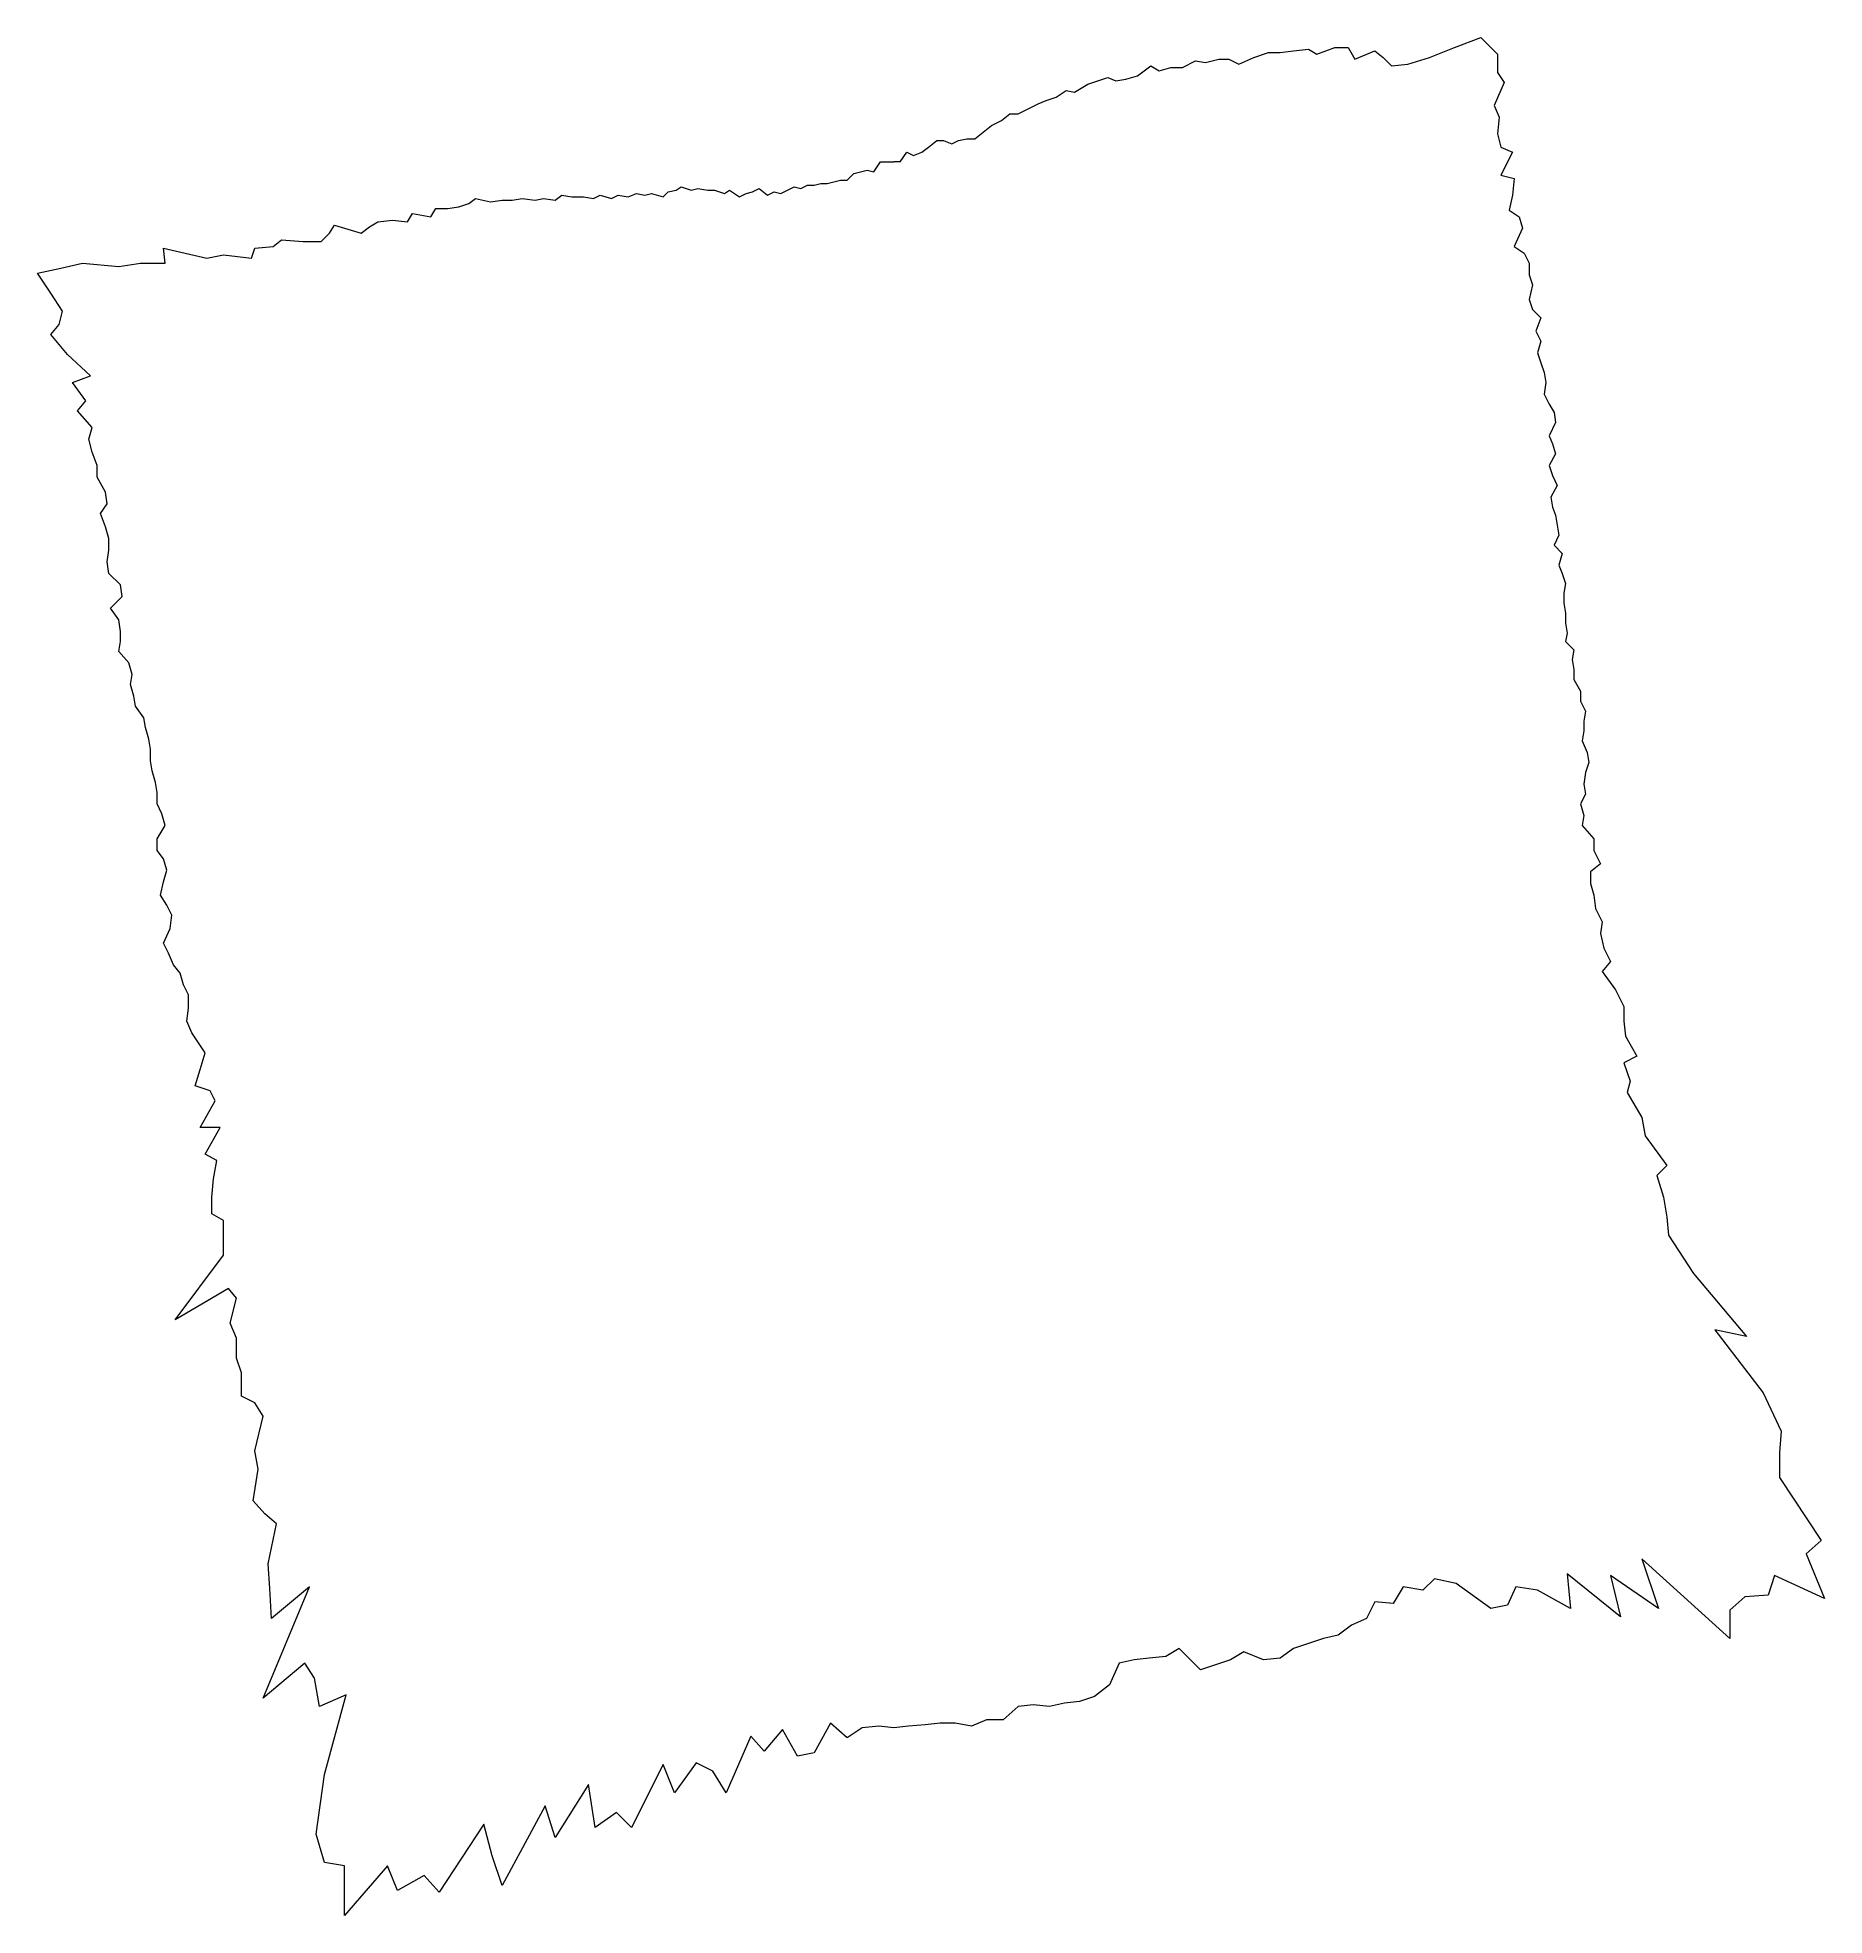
# Model space of a CAD drawing. Header units: millimetres. Extents: x -516 to 561, y -768 to 364.
import ezdxf

# ---------------------------------------------------------------- set-up
doc = ezdxf.new("R2010")
doc.units = ezdxf.units.MM
doc.layers.get('0').update_dxf_attribs({"linetype": 'CONTINUOUS', "lineweight": 0})

msp = doc.modelspace()

# ---------------------------------------------------------------- linework, layer by layer
at = {"color": 7}
for p, q in [((338, 358), (354, 364)), ((354, 364), (359, 359)), ((188, 349), (196, 351)), ((196, 351), (202, 351)), ((202, 351), (208, 348)), ((208, 348), (217, 352)), ((217, 352), (226, 355)), ((226, 355), (233, 355)), ((233, 355), (241, 356)), ((241, 356), (250, 357)), ((250, 357), (255, 354)), ((255, 354), (266, 358)), ((266, 358), (274, 358)), ((274, 358), (278, 351)), ((278, 351), (290, 356)), ((290, 356), (295, 352)), ((295, 352), (300, 347)), ((310, 348), (323, 352)), ((323, 352), (338, 358)), ((359, 359), (364, 354)), ((364, 354), (364, 343)), ((123, 338), (129, 340)), ((129, 340), (134, 338)), ((140, 339), (147, 341)), ((147, 341), (155, 347)), ((155, 347), (160, 344)), ((160, 344), (167, 346)), ((167, 346), (174, 346)), ((174, 346), (182, 350)), ((182, 350), (188, 349)), ((300, 347), (310, 348)), ((364, 343), (368, 337)), ((98, 328), (104, 332)), ((104, 332), (109, 331)), ((109, 331), (117, 336)), ((117, 336), (123, 338)), ((134, 338), (140, 339)), ((368, 337), (362, 323)), ((65, 314), (70, 318)), ((70, 318), (75, 318)), ((75, 318), (81, 321)), ((81, 321), (87, 324)), ((87, 324), (92, 326)), ((92, 326), (98, 328)), ((362, 323), (365, 316)), ((49, 303), (54, 307)), ((54, 307), (59, 311)), ((59, 311), (65, 314)), ((365, 316), (364, 306)), ((364, 306), (366, 298)), ((4, 289), (8, 295)), ((8, 295), (12, 293)), ((12, 293), (17, 295)), ((17, 295), (21, 298)), ((21, 298), (26, 302)), ((26, 302), (30, 302)), ((30, 302), (35, 300)), ((35, 300), (39, 302)), ((39, 302), (44, 303)), ((44, 303), (49, 303)), ((366, 298), (373, 295)), ((373, 295), (366, 281)), ((-24, 282), (-20, 283)), ((-20, 283), (-16, 284)), ((-16, 284), (-12, 283)), ((-12, 283), (-8, 289)), ((-8, 289), (-4, 289)), ((-4, 289), (0, 289)), ((4, 289), (0, 289)), ((-136, 271), (-131, 272)), ((-131, 272), (-128, 274)), ((-128, 274), (-122, 272)), ((-122, 272), (-118, 273)), ((-118, 273), (-112, 272)), ((-112, 272), (-108, 272)), ((-108, 272), (-102, 270)), ((-102, 270), (-99, 272)), ((-99, 272), (-93, 268)), ((-85, 271), (-81, 273)), ((-81, 273), (-76, 269)), ((-68, 270), (-64, 272)), ((-64, 272), (-60, 274)), ((-60, 274), (-56, 273)), ((-56, 273), (-52, 275)), ((-52, 275), (-48, 275)), ((-48, 275), (-44, 276)), ((-44, 276), (-40, 276)), ((-40, 276), (-36, 277)), ((-36, 277), (-32, 278)), ((-32, 278), (-28, 278)), ((-28, 278), (-24, 282)), ((366, 281), (374, 279)), ((374, 279), (373, 269)), ((-279, 256), (-276, 261)), ((-276, 261), (-269, 261)), ((-269, 261), (-262, 262)), ((-262, 262), (-256, 264)), ((-256, 264), (-252, 267)), ((-252, 267), (-243, 265)), ((-243, 265), (-236, 266)), ((-236, 266), (-230, 266)), ((-230, 266), (-224, 267)), ((-224, 267), (-216, 266)), ((-216, 266), (-211, 267)), ((-211, 267), (-204, 266)), ((-204, 266), (-200, 269)), ((-200, 269), (-194, 268)), ((-194, 268), (-187, 268)), ((-187, 268), (-181, 267)), ((-181, 267), (-177, 269)), ((-177, 269), (-170, 267)), ((-170, 267), (-166, 269)), ((-166, 269), (-160, 268)), ((-160, 268), (-155, 270)), ((-155, 270), (-150, 269)), ((-150, 269), (-146, 270)), ((-146, 270), (-139, 268)), ((-139, 268), (-136, 271)), ((-93, 268), (-89, 270)), ((-89, 270), (-85, 271)), ((-76, 269), (-72, 271)), ((-72, 271), (-68, 270)), ((373, 269), (371, 260)), ((-340, 246), (-337, 251)), ((-337, 251), (-321, 246)), ((-321, 246), (-316, 250)), ((-316, 250), (-311, 253)), ((-311, 253), (-302, 254)), ((-302, 254), (-293, 253)), ((-293, 253), (-290, 258)), ((-290, 258), (-279, 256)), ((371, 260), (377, 256)), ((377, 256), (379, 249)), ((-385, 237), (-374, 238)), ((-374, 238), (-369, 242)), ((-369, 242), (-356, 241)), ((-356, 241), (-345, 241)), ((-345, 241), (-340, 246)), ((379, 249), (374, 238)), ((374, 238), (380, 234)), ((-502, 225), (-489, 228)), ((-489, 228), (-467, 226)), ((-467, 226), (-454, 228)), ((-454, 228), (-439, 228)), ((-440, 237), (-414, 231)), ((-439, 228), (-440, 237)), ((-414, 231), (-404, 233)), ((-404, 233), (-387, 231)), ((-387, 231), (-385, 237)), ((380, 234), (383, 228)), ((383, 228), (383, 221)), ((-516, 222), (-502, 225)), ((-508, 210), (-516, 222)), ((383, 221), (385, 215)), ((-501, 199), (-508, 210)), ((385, 215), (383, 206)), ((383, 206), (385, 200)), ((-503, 191), (-501, 199)), ((385, 200), (390, 195)), ((390, 195), (387, 187)), ((-508, 185), (-503, 191)), ((-498, 173), (-508, 185)), ((387, 187), (390, 181)), ((-484, 160), (-498, 173)), ((390, 181), (388, 174)), ((388, 174), (390, 168)), ((-495, 156), (-484, 160)), ((390, 168), (392, 162)), ((392, 162), (393, 156)), ((-487, 145), (-495, 156)), ((393, 156), (392, 149)), ((392, 149), (395, 143)), ((-492, 139), (-487, 145)), ((-483, 129), (-492, 139)), ((395, 143), (398, 138)), ((398, 138), (399, 132)), ((-485, 122), (-483, 129)), ((399, 132), (395, 124)), ((-483, 114), (-485, 122)), ((-480, 106), (-483, 114)), ((395, 124), (397, 119)), ((397, 119), (399, 113)), ((-480, 99), (-480, 106)), ((399, 113), (395, 106)), ((395, 106), (397, 100)), ((-475, 90), (-480, 99)), ((400, 94), (396, 87)), ((397, 100), (400, 94)), ((-478, 77), (-474, 83)), ((-474, 83), (-475, 90)), ((396, 87), (397, 81)), ((397, 81), (399, 76)), ((-475, 69), (-478, 77)), ((-473, 62), (-475, 69)), ((399, 76), (400, 70)), ((400, 70), (401, 64)), ((-473, 55), (-473, 62)), ((401, 64), (398, 58)), ((398, 58), (403, 53)), ((-474, 48), (-473, 55)), ((-473, 41), (-474, 48)), ((403, 53), (401, 46)), ((401, 46), (403, 41)), ((-466, 34), (-473, 41)), ((-465, 27), (-466, 34)), ((403, 41), (405, 35)), ((405, 35), (404, 29)), ((-472, 20), (-465, 27)), ((404, 29), (404, 23)), ((404, 23), (405, 17)), ((-467, 13), (-472, 20)), ((-466, 6), (-467, 13)), ((405, 17), (405, 11)), ((-467, -6), (-466, 0)), ((-466, 0), (-466, 6)), ((405, 11), (406, 5)), ((406, 5), (405, 0)), ((405, 0), (410, -5)), ((-461, -13), (-467, -6)), ((410, -5), (409, -11)), ((409, -11), (410, -17)), ((-459, -20), (-461, -13)), ((-460, -26), (-459, -20)), ((410, -17), (410, -23)), ((-458, -33), (-460, -26)), ((-457, -39), (-458, -33)), ((410, -23), (414, -30)), ((414, -30), (414, -36)), ((-452, -46), (-457, -39)), ((414, -36), (417, -42)), ((417, -42), (416, -48)), ((-451, -52), (-452, -46)), ((-449, -59), (-451, -52)), ((416, -54), (415, -60)), ((416, -48), (416, -54)), ((-448, -65), (-449, -59)), ((-448, -72), (-448, -65)), ((415, -60), (418, -67)), ((418, -67), (419, -73)), ((-447, -78), (-448, -72)), ((-445, -85), (-447, -78)), ((417, -79), (416, -86)), ((419, -73), (417, -79)), ((-444, -91), (-445, -85)), ((416, -86), (417, -92)), ((-444, -98), (-444, -91)), ((-441, -104), (-444, -98)), ((417, -92), (414, -98)), ((414, -98), (416, -105)), ((-444, -119), (-439, -111)), ((-439, -111), (-441, -104)), ((416, -105), (415, -111)), ((415, -111), (422, -119)), ((-444, -126), (-444, -119)), ((422, -119), (422, -126)), ((-440, -131), (-444, -126)), ((-438, -138), (-440, -131)), ((426, -134), (420, -139)), ((422, -126), (426, -134)), ((-442, -153), (-440, -145)), ((-440, -145), (-438, -138)), ((420, -139), (420, -146)), ((420, -146), (422, -153)), ((-438, -159), (-442, -153)), ((422, -153), (423, -161)), ((-435, -165), (-438, -159)), ((-436, -173), (-435, -165)), ((423, -161), (427, -169)), ((427, -169), (426, -176)), ((-440, -182), (-436, -173)), ((426, -176), (428, -185)), ((-437, -188), (-440, -182)), ((-434, -195), (-437, -188)), ((428, -185), (432, -193)), ((-430, -200), (-434, -195)), ((-428, -207), (-430, -200)), ((432, -193), (427, -199)), ((427, -199), (435, -210)), ((-425, -213), (-428, -207)), ((-425, -221), (-425, -213)), ((435, -210), (440, -220)), ((-426, -229), (-425, -221)), ((440, -220), (440, -229)), ((-423, -236), (-426, -229)), ((-419, -242), (-423, -236)), ((440, -229), (441, -238)), ((-415, -248), (-419, -242)), ((-418, -258), (-415, -248)), ((441, -238), (448, -250)), ((-421, -268), (-418, -258)), ((448, -250), (440, -254)), ((440, -254), (444, -265)), ((-412, -271), (-421, -268)), ((-409, -277), (-412, -271)), ((444, -265), (442, -272)), ((-418, -293), (-409, -277)), ((442, -272), (451, -287)), ((-406, -293), (-418, -293)), ((-415, -309), (-406, -293)), ((451, -287), (453, -298)), ((453, -298), (466, -316)), ((-408, -313), (-415, -309)), ((-410, -324), (-408, -313)), ((466, -316), (460, -322)), ((-411, -335), (-410, -324)), ((460, -322), (464, -335)), ((-411, -345), (-411, -335)), ((464, -335), (466, -347)), ((-404, -349), (-411, -345)), ((-404, -359), (-404, -349)), ((466, -347), (467, -358)), ((-404, -370), (-404, -359)), ((467, -358), (482, -381)), ((-433, -409), (-404, -370)), ((482, -381), (514, -419)), ((-401, -390), (-433, -409)), ((-396, -396), (-401, -390)), ((-400, -411), (-396, -396)), ((-396, -420), (-400, -411)), ((495, -415), (524, -453)), ((514, -419), (495, -415)), ((-396, -432), (-396, -420)), ((-393, -441), (-396, -432)), ((-393, -455), (-393, -441)), ((-385, -459), (-393, -455)), ((-380, -467), (-385, -459)), ((524, -453), (535, -476)), ((-385, -488), (-380, -467)), ((535, -476), (534, -489)), ((-383, -499), (-385, -488)), ((534, -489), (534, -504)), ((-386, -518), (-383, -499)), ((534, -504), (559, -542)), ((-379, -526), (-386, -518)), ((-372, -532), (-379, -526)), ((-377, -556), (-372, -532)), ((559, -542), (550, -550)), ((451, -553), (461, -583)), ((504, -601), (451, -553)), ((550, -550), (561, -577)), ((-376, -571), (-377, -556)), ((326, -565), (319, -572)), ((339, -568), (326, -565)), ((406, -562), (408, -583)), ((438, -588), (406, -562)), ((432, -563), (438, -588)), ((461, -583), (432, -563)), ((531, -563), (527, -575)), ((561, -577), (531, -563)), ((-380, -637), (-352, -570)), ((-375, -589), (-376, -571)), ((-352, -570), (-375, -589)), ((307, -570), (301, -580)), ((319, -572), (307, -570)), ((360, -583), (339, -568)), ((375, -570), (370, -581)), ((388, -572), (375, -570)), ((408, -583), (388, -572)), ((513, -576), (504, -584)), ((527, -575), (513, -576)), ((290, -579), (285, -589)), ((301, -580), (290, -579)), ((370, -581), (360, -583)), ((504, -584), (504, -601)), ((268, -599), (259, -601)), ((276, -593), (268, -599)), ((285, -589), (276, -593)), ((172, -607), (164, -612)), ((185, -620), (172, -607)), ((211, -609), (203, -614)), ((223, -614), (211, -609)), ((241, -607), (233, -613)), ((250, -604), (241, -607)), ((259, -601), (250, -604)), ((-355, -616), (-380, -637)), ((-349, -625), (-355, -616)), ((136, -616), (130, -629)), ((145, -614), (136, -616)), ((154, -613), (145, -614)), ((164, -612), (154, -613)), ((194, -617), (185, -620)), ((203, -614), (194, -617)), ((233, -613), (223, -614)), ((-346, -642), (-349, -625)), ((130, -629), (121, -636)), ((-330, -635), (-346, -642)), ((-343, -683), (-330, -635)), ((75, -642), (66, -650)), ((84, -641), (75, -642)), ((94, -642), (84, -641)), ((103, -640), (94, -642)), ((112, -639), (103, -640)), ((121, -636), (112, -639)), ((-67, -656), (-78, -669)), ((-58, -672), (-67, -656)), ((-38, -652), (-48, -670)), ((-28, -661), (-38, -652)), ((-19, -655), (-28, -661)), ((-9, -654), (-19, -655)), ((0, -655), (-9, -654)), ((9, -654), (0, -655)), ((19, -653), (9, -654)), ((28, -652), (19, -653)), ((37, -652), (28, -652)), ((47, -654), (37, -652)), ((56, -650), (47, -654)), ((66, -650), (56, -650)), ((-86, -660), (-101, -694)), ((-78, -669), (-86, -660)), ((-139, -677), (-158, -715)), ((-132, -694), (-139, -677)), ((-119, -676), (-132, -694)), ((-109, -681), (-119, -676)), ((-48, -670), (-58, -672)), ((-348, -719), (-343, -683)), ((-184, -689), (-204, -721)), ((-180, -715), (-184, -689)), ((-101, -694), (-109, -681)), ((-247, -713), (-274, -754)), ((-242, -732), (-247, -713)), ((-210, -702), (-236, -750)), ((-204, -721), (-210, -702)), ((-167, -706), (-180, -715)), ((-158, -715), (-167, -706)), ((-343, -736), (-348, -719)), ((-236, -750), (-242, -732)), ((-331, -738), (-343, -736)), ((-331, -768), (-331, -738)), ((-305, -738), (-331, -768)), ((-299, -753), (-305, -738)), ((-283, -744), (-299, -753)), ((-274, -754), (-283, -744))]:
    msp.add_line(p, q, dxfattribs=at)

doc.saveas('drawing.dxf')
